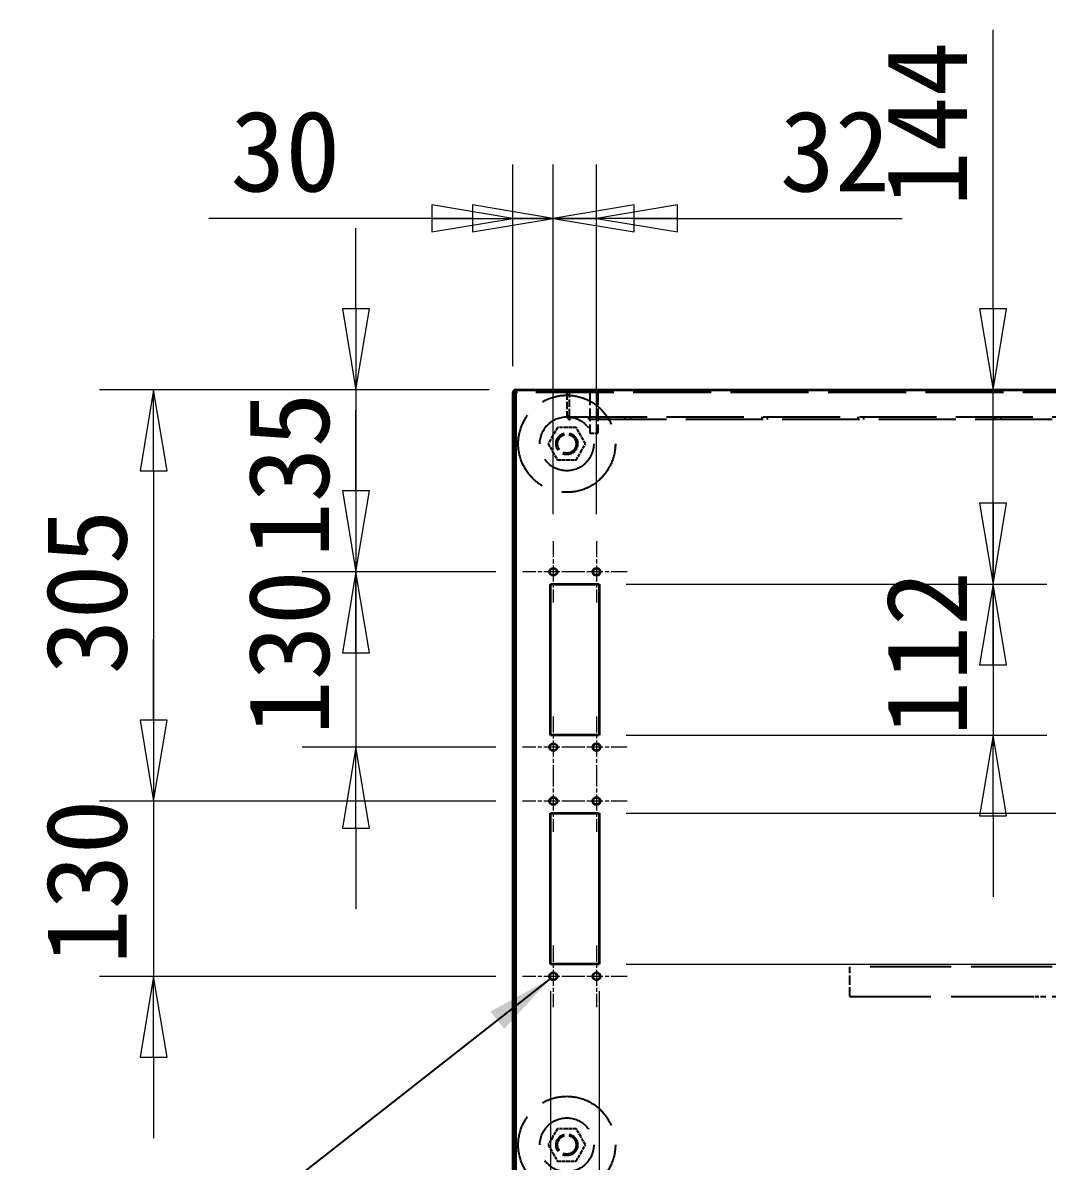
# Model space of a CAD drawing. Header units: millimetres. Extents: x 200 to 5740, y 200 to 4000.
# Drawn here: x 1485 to 2245, y 3118 to 3963 of the extents above; entities that cross this region are included whole.
import ezdxf

# ---------------------------------------------------------------- set-up
doc = ezdxf.new("R2010")
doc.units = ezdxf.units.MM
doc.header["$LTSCALE"] = 20
doc.linetypes.add('CHAIN', pattern=[0.3543, 0.2362, -0.0295, 0.0591, -0.0295])
doc.linetypes.add('DASHED', pattern=[0.2067, 0.1654, -0.0413])
for name, color, linetype, lineweight in [('中心標記 (ISO)', 7, 'Continuous', 18), ('可見 (ISO)', 7, 'Continuous', 35), ('標註 (ISO)', 7, 'Continuous', 18), ('符號 (ISO)', 7, 'Continuous', 25), ('隱藏 (ISO)', 7, 'DASHED', 25)]:
    doc.layers.add(name, color=color, linetype=linetype, lineweight=lineweight)
doc.styles.add('註記文字 (JIS)', font='kaiu.ttf')
doc.dimstyles.new('預設 (JIS)', dxfattribs={"dimscale": 20, "dimtxt": 3, "dimasz": 3, "dimexe": 2, "dimexo": 1, "dimgap": 0.8, "dimtad": 1, "dimrnd": 1e-08, "dimdsep": 46, "dimtxsty": '註記文字 (JIS)', "dimblk": 'Filled-1', "dimcen": 0.09, "dimdle": 10, "dimclrd": 256, "dimclre": 256, "dimclrt": 256, "dimadec": 0, "dimazin": 2, "dimtfac": 0.833333, "dimtmove": 0, "dimatfit": 3, "dimfxl": 0, "dimtolj": 1, "dimtzin": 0, "dimlwd": -1, "dimlwe": -1, "dimarcsym": 0})
doc.dimstyles.new('預設 (JIS)$7', dxfattribs={"dimscale": 20, "dimtxt": 3, "dimasz": 2.5, "dimexe": 2, "dimexo": 1, "dimgap": 0.8, "dimtad": 1, "dimrnd": 1e-08, "dimdsep": 46, "dimtxsty": '註記文字 (JIS)', "dimblk": 'Filled-1', "dimcen": 0.09, "dimdle": 10, "dimclrd": 256, "dimclre": 256, "dimclrt": 256, "dimadec": 0, "dimazin": 2, "dimtfac": 0.833333, "dimtmove": 0, "dimatfit": 3, "dimfxl": 0, "dimtolj": 1, "dimtzin": 0, "dimlwd": -1, "dimlwe": -1, "dimarcsym": 0})

# ---------------------------------------------------------------- blocks, each defined once
blk = doc.blocks.new('Filled-1')
at = {"color": 0}
for p, q in [((0, 0), (-1, 0.167)), ((-1, 0.167), (-1, -0.167)), ((-1, 0), (0, 0)), ((-1, -0.167), (0, 0))]:
    blk.add_line(p, q, dxfattribs=at)
at = {"color": 0, "flags": 128}
blk.add_lwpolyline([(-1, -0.167), (0, 0)], dxfattribs=at)
at = {"color": 0}
blk.add_solid([(-1, -0.167), (0, 0), (-1, 0.167), (-1, -0.167)], dxfattribs=at)
blk = doc.blocks.new('*D47')
at = {"layer": 'Defpoints', "color": 0}
for p in [(1851.14, 3690.24), (1732.28, 3555.24), (1855.89, 3555.24)]:
    blk.add_point(p, dxfattribs=at)
at = {"layer": '標註 (ISO)'}
for p, q in [((1732.28, 3750.24), (1732.28, 3810.24)), ((1831.14, 3690.24), (1692.28, 3690.24)), ((1732.28, 3690.24), (1732.28, 3555.24)), ((1835.89, 3555.24), (1692.28, 3555.24)), ((1732.28, 3495.24), (1732.28, 3435.24))]:
    blk.add_line(p, q, dxfattribs=at)
at = {"layer": '標註 (ISO)', "xscale": 60, "yscale": 60, "zscale": 60}
for p, rotation in [((1732.28, 3690.24), 270), ((1732.28, 3555.24), 90)]:
    blk.add_blockref('Filled-1', p, dxfattribs=dict(at, rotation=rotation))
at = {"layer": '標註 (ISO)', "insert": (1652.3, 3566.01), "char_height": 60, "attachment_point": 1, "rotation": 90, "style": '註記文字 (JIS)'}
blk.add_mtext('\\A1;135', dxfattribs=at)
blk = doc.blocks.new('*D48')
at = {"layer": 'Defpoints', "color": 0}
for p in [(1855.89, 3555.24), (1732.28, 3425.24), (1855.89, 3425.24)]:
    blk.add_point(p, dxfattribs=at)
at = {"layer": '標註 (ISO)'}
for p, q in [((1732.28, 3615.24), (1732.28, 3675.24)), ((1835.89, 3555.24), (1692.28, 3555.24)), ((1732.28, 3555.24), (1732.28, 3425.24)), ((1835.89, 3425.24), (1692.28, 3425.24)), ((1732.28, 3365.24), (1732.28, 3305.24))]:
    blk.add_line(p, q, dxfattribs=at)
at = {"layer": '標註 (ISO)', "xscale": 60, "yscale": 60, "zscale": 60}
for p, rotation in [((1732.28, 3555.24), 270), ((1732.28, 3425.24), 90)]:
    blk.add_blockref('Filled-1', p, dxfattribs=dict(at, rotation=rotation))
at = {"layer": '標註 (ISO)', "insert": (1652.3, 3434.05), "char_height": 60, "attachment_point": 1, "rotation": 90, "style": '註記文字 (JIS)'}
blk.add_mtext('\\A1;130', dxfattribs=at)
blk = doc.blocks.new('*D49')
at = {"layer": 'Defpoints', "color": 0}
for p in [(1851.14, 3690.24), (1582.19, 3385.24), (1855.89, 3385.24)]:
    blk.add_point(p, dxfattribs=at)
at = {"layer": '標註 (ISO)'}
for p, q in [((1831.14, 3690.24), (1542.19, 3690.24)), ((1582.19, 3630.24), (1582.19, 3445.24)), ((1835.89, 3385.24), (1542.19, 3385.24))]:
    blk.add_line(p, q, dxfattribs=at)
at = {"layer": '標註 (ISO)', "xscale": 60, "yscale": 60, "zscale": 60}
for p, rotation in [((1582.19, 3690.24), 90), ((1582.19, 3385.24), 270)]:
    blk.add_blockref('Filled-1', p, dxfattribs=dict(at, rotation=rotation))
at = {"layer": '標註 (ISO)', "insert": (1502.21, 3479.19), "char_height": 60, "attachment_point": 1, "rotation": 90, "style": '註記文字 (JIS)'}
blk.add_mtext('\\A1;305', dxfattribs=at)
blk = doc.blocks.new('*D50')
at = {"layer": 'Defpoints', "color": 0}
for p in [(1855.89, 3385.24), (1582.19, 3255.24), (1855.89, 3255.24)]:
    blk.add_point(p, dxfattribs=at)
at = {"layer": '標註 (ISO)'}
for p, q in [((1582.19, 3445.24), (1582.19, 3505.24)), ((1835.89, 3385.24), (1542.19, 3385.24)), ((1582.19, 3385.24), (1582.19, 3255.24)), ((1835.89, 3255.24), (1542.19, 3255.24)), ((1582.19, 3195.24), (1582.19, 3135.24))]:
    blk.add_line(p, q, dxfattribs=at)
at = {"layer": '標註 (ISO)', "xscale": 60, "yscale": 60, "zscale": 60}
for p, rotation in [((1582.19, 3385.24), 270), ((1582.19, 3255.24), 90)]:
    blk.add_blockref('Filled-1', p, dxfattribs=dict(at, rotation=rotation))
at = {"layer": '標註 (ISO)', "insert": (1502.21, 3264.05), "char_height": 60, "attachment_point": 1, "rotation": 90, "style": '註記文字 (JIS)'}
blk.add_mtext('\\A1;130', dxfattribs=at)
blk = doc.blocks.new('*D51')
at = {"layer": 'Defpoints', "color": 0}
for p in [(2070.1, 3690.24), (1912.64, 3546.24), (2204.72, 3546.24)]:
    blk.add_point(p, dxfattribs=at)
at = {"layer": '標註 (ISO)'}
for p, q in [((2204.72, 3750.24), (2204.72, 3957.27)), ((2204.72, 3546.24), (2204.72, 3690.24)), ((1932.64, 3546.24), (2244.72, 3546.24)), ((2204.72, 3486.24), (2204.72, 3426.24))]:
    blk.add_line(p, q, dxfattribs=at)
at = {"layer": '標註 (ISO)', "xscale": 60, "yscale": 60, "zscale": 60}
for p, rotation in [((2204.72, 3690.24), 270), ((2204.72, 3546.24), 90)]:
    blk.add_blockref('Filled-1', p, dxfattribs=dict(at, rotation=rotation))
at = {"layer": '標註 (ISO)', "insert": (2125.4, 3826.24), "char_height": 60, "attachment_point": 1, "rotation": 90, "style": '註記文字 (JIS)'}
blk.add_mtext('\\A1;144', dxfattribs=at)
blk = doc.blocks.new('*D52')
at = {"layer": 'Defpoints', "color": 0}
for p in [(1912.64, 3546.24), (1912.64, 3434.24), (2204.72, 3434.24)]:
    blk.add_point(p, dxfattribs=at)
at = {"layer": '標註 (ISO)'}
for p, q in [((2204.72, 3606.24), (2204.72, 3666.24)), ((1932.64, 3546.24), (2244.72, 3546.24)), ((2204.72, 3546.24), (2204.72, 3434.24)), ((1932.64, 3434.24), (2244.72, 3434.24)), ((2204.72, 3374.24), (2204.72, 3314.24))]:
    blk.add_line(p, q, dxfattribs=at)
at = {"layer": '標註 (ISO)', "xscale": 60, "yscale": 60, "zscale": 60}
for p, rotation in [((2204.72, 3546.24), 270), ((2204.72, 3434.24), 90)]:
    blk.add_blockref('Filled-1', p, dxfattribs=dict(at, rotation=rotation))
at = {"layer": '標註 (ISO)', "insert": (2125.4, 3433.51), "char_height": 60, "attachment_point": 1, "rotation": 90, "style": '註記文字 (JIS)'}
blk.add_mtext('\\A1;112', dxfattribs=at)
blk = doc.blocks.new('*D53')
at = {"layer": 'Defpoints', "color": 0}
for p in [(1912.64, 3376.24), (1912.64, 3264.24), (2372.86, 3264.24)]:
    blk.add_point(p, dxfattribs=at)
at = {"layer": '標註 (ISO)'}
for p, q in [((2372.86, 3436.24), (2372.86, 3496.24)), ((1932.64, 3376.24), (2412.86, 3376.24)), ((2372.86, 3376.24), (2372.86, 3264.24)), ((1932.64, 3264.24), (2412.86, 3264.24)), ((2372.86, 3204.24), (2372.86, 3144.24))]:
    blk.add_line(p, q, dxfattribs=at)
at = {"layer": '標註 (ISO)', "xscale": 60, "yscale": 60, "zscale": 60}
for p, rotation in [((2372.86, 3376.24), 270), ((2372.86, 3264.24), 90)]:
    blk.add_blockref('Filled-1', p, dxfattribs=dict(at, rotation=rotation))
at = {"layer": '標註 (ISO)', "insert": (2293.55, 3263.51), "char_height": 60, "attachment_point": 1, "rotation": 90, "style": '註記文字 (JIS)'}
blk.add_mtext('\\A1;112', dxfattribs=at)
blk = doc.blocks.new('*D54')
at = {"layer": 'Defpoints', "color": 0}
for p in [(2213.13, 3690.24), (2372.86, 3690.24), (1912.64, 3376.24)]:
    blk.add_point(p, dxfattribs=at)
at = {"layer": '標註 (ISO)'}
for p, q in [((2372.86, 3436.24), (2372.86, 3630.24)), ((1932.64, 3376.24), (2412.86, 3376.24))]:
    blk.add_line(p, q, dxfattribs=at)
at = {"layer": '標註 (ISO)', "xscale": 60, "yscale": 60, "zscale": 60}
for p, rotation in [((2372.86, 3690.24), 90), ((2372.86, 3376.24), 270)]:
    blk.add_blockref('Filled-1', p, dxfattribs=dict(at, rotation=rotation))
at = {"layer": '標註 (ISO)', "insert": (2292.88, 3473.9), "char_height": 60, "attachment_point": 1, "rotation": 90, "style": '註記文字 (JIS)'}
blk.add_mtext('\\A1;314', dxfattribs=at)
blk = doc.blocks.new('*D55')
at = {"layer": 'Defpoints', "color": 0}
for p in [(1878.64, 3817.41), (1848.64, 3687.74), (1878.64, 3577.99)]:
    blk.add_point(p, dxfattribs=at)
at = {"layer": '標註 (ISO)'}
for p, q in [((1848.64, 3707.74), (1848.64, 3857.41)), ((1878.64, 3597.99), (1878.64, 3857.41)), ((1788.64, 3817.41), (1623.05, 3817.41)), ((1878.64, 3817.41), (1848.64, 3817.41)), ((1938.64, 3817.41), (1998.64, 3817.41))]:
    blk.add_line(p, q, dxfattribs=at)
at = {"layer": '標註 (ISO)', "xscale": 60, "yscale": 60, "zscale": 60}
blk.add_blockref('Filled-1', (1848.64, 3817.41), dxfattribs=at)
at = {"layer": '標註 (ISO)', "xscale": 60, "yscale": 60, "zscale": 60, "rotation": 180}
blk.add_blockref('Filled-1', (1878.64, 3817.41), dxfattribs=at)
at = {"layer": '標註 (ISO)', "insert": (1639.05, 3897.39), "char_height": 60, "attachment_point": 1, "style": '註記文字 (JIS)'}
blk.add_mtext('\\A1;30', dxfattribs=at)
blk = doc.blocks.new('*D56')
at = {"layer": 'Defpoints', "color": 0}
for p in [(1910.64, 3817.41), (1878.64, 3577.99), (1910.64, 3577.99)]:
    blk.add_point(p, dxfattribs=at)
at = {"layer": '標註 (ISO)'}
for p, q in [((1878.64, 3597.99), (1878.64, 3857.41)), ((1910.64, 3597.99), (1910.64, 3857.41)), ((1818.64, 3817.41), (1758.64, 3817.41)), ((1878.64, 3817.41), (1910.64, 3817.41)), ((1970.64, 3817.41), (2137.31, 3817.41))]:
    blk.add_line(p, q, dxfattribs=at)
at = {"layer": '標註 (ISO)', "xscale": 60, "yscale": 60, "zscale": 60}
blk.add_blockref('Filled-1', (1878.64, 3817.41), dxfattribs=at)
at = {"layer": '標註 (ISO)', "xscale": 60, "yscale": 60, "zscale": 60, "rotation": 180}
blk.add_blockref('Filled-1', (1910.64, 3817.41), dxfattribs=at)
at = {"layer": '標註 (ISO)', "insert": (2046.64, 3897.39), "char_height": 60, "attachment_point": 1, "style": '註記文字 (JIS)'}
blk.add_mtext('\\A1;32', dxfattribs=at)
blk = doc.blocks.new('*D57')
at = {"layer": 'Defpoints', "color": 0}
for p in [(1876.64, 3264.24), (1848.64, 3092.74), (1876.64, 2916.52)]:
    blk.add_point(p, dxfattribs=at)
at = {"layer": '標註 (ISO)'}
for p, q in [((1876.64, 3244.24), (1876.64, 2876.52)), ((1848.64, 3072.74), (1848.64, 2876.52)), ((1788.64, 2916.52), (1621.39, 2916.52)), ((1876.64, 2916.52), (1848.64, 2916.52)), ((1936.64, 2916.52), (1996.64, 2916.52))]:
    blk.add_line(p, q, dxfattribs=at)
at = {"layer": '標註 (ISO)', "xscale": 60, "yscale": 60, "zscale": 60}
blk.add_blockref('Filled-1', (1848.64, 2916.52), dxfattribs=at)
at = {"layer": '標註 (ISO)', "xscale": 60, "yscale": 60, "zscale": 60, "rotation": 180}
blk.add_blockref('Filled-1', (1876.64, 2916.52), dxfattribs=at)
at = {"layer": '標註 (ISO)', "insert": (1637.39, 2996.5), "char_height": 60, "attachment_point": 1, "style": '註記文字 (JIS)'}
blk.add_mtext('\\A1;28', dxfattribs=at)
blk = doc.blocks.new('*D58')
at = {"layer": 'Defpoints', "color": 0}
for p in [(1876.64, 3264.24), (1912.64, 3264.24), (1876.64, 2916.52)]:
    blk.add_point(p, dxfattribs=at)
at = {"layer": '標註 (ISO)'}
for p, q in [((1876.64, 3244.24), (1876.64, 2876.52)), ((1912.64, 3244.24), (1912.64, 2876.52)), ((1816.64, 2916.52), (1756.64, 2916.52)), ((1876.64, 2916.52), (1912.64, 2916.52)), ((1972.64, 2916.52), (2139.31, 2916.52))]:
    blk.add_line(p, q, dxfattribs=at)
at = {"layer": '標註 (ISO)', "xscale": 60, "yscale": 60, "zscale": 60}
blk.add_blockref('Filled-1', (1876.64, 2916.52), dxfattribs=at)
at = {"layer": '標註 (ISO)', "xscale": 60, "yscale": 60, "zscale": 60, "rotation": 180}
blk.add_blockref('Filled-1', (1912.64, 2916.52), dxfattribs=at)
at = {"layer": '標註 (ISO)', "insert": (2048.64, 2996.5), "char_height": 60, "attachment_point": 1, "style": '註記文字 (JIS)'}
blk.add_mtext('\\A1;36', dxfattribs=at)

msp = doc.modelspace()

# ---------------------------------------------------------------- linework, layer by layer
at = {"layer": '中心標記 (ISO)', "linetype": 'CHAIN', "ltscale": 2.527897}
for p, q in [((1878.637, 3577.99), (1878.637, 3532.49)), ((1910.637, 3577.99), (1910.637, 3532.49)), ((1901.387, 3555.24), (1855.887, 3555.24)), ((1933.387, 3555.24), (1887.887, 3555.24)), ((1878.637, 3447.99), (1878.637, 3402.49)), ((1910.637, 3447.99), (1910.637, 3402.49)), ((1901.387, 3425.24), (1855.887, 3425.24)), ((1933.387, 3425.24), (1887.887, 3425.24)), ((1878.637, 3407.99), (1878.637, 3362.49)), ((1910.637, 3407.99), (1910.637, 3362.49)), ((1901.387, 3385.24), (1855.887, 3385.24)), ((1933.387, 3385.24), (1887.887, 3385.24)), ((1878.637, 3277.99), (1878.637, 3232.49)), ((1910.637, 3277.99), (1910.637, 3232.49)), ((1901.387, 3255.24), (1855.887, 3255.24)), ((1933.387, 3255.24), (1887.887, 3255.24))]:
    msp.add_line(p, q, dxfattribs=at)
at = {"layer": '可見 (ISO)'}
for p, q in [((1851.137, 3690.24), (1851.137, 3687.74)), ((1851.137, 3690.24), (2646.137, 3690.24)), ((1848.637, 3687.74), (1848.637, 3092.74)), ((1850.637, 3687.74), (1848.637, 3687.74)), ((1850.637, 3687.74), (1850.637, 3092.74)), ((1850.708, 3687.74), (1851.137, 3687.74)), ((1850.708, 3092.74), (1850.708, 3687.74)), ((1876.637, 3434.24), (1876.637, 3546.24)), ((1876.637, 3546.24), (1912.637, 3546.24)), ((1912.637, 3546.24), (1912.637, 3434.24)), ((1912.637, 3434.24), (1876.637, 3434.24)), ((1876.637, 3264.24), (1876.637, 3376.24)), ((1876.637, 3376.24), (1912.637, 3376.24)), ((1912.637, 3376.24), (1912.637, 3264.24)), ((1912.637, 3264.24), (1876.637, 3264.24))]:
    msp.add_line(p, q, dxfattribs=at)
for centre in [(1878.637, 3555.24), (1910.637, 3555.24), (1878.637, 3425.24), (1910.637, 3425.24), (1878.637, 3385.24), (1910.637, 3385.24), (1878.637, 3255.24), (1910.637, 3255.24)]:
    msp.add_circle(centre, 2.75, dxfattribs=at)
for radius in [2.5, 0.5]:
    msp.add_arc((1851.137, 3687.74), radius, 90, 180, dxfattribs=at)
at = {"layer": '隱藏 (ISO)', "ltscale": 17.482517}
msp.add_line((2646.137, 3688.24), (1851.137, 3688.24), dxfattribs=at)
at = {"layer": '隱藏 (ISO)', "ltscale": 1.66651}
for p, q in [((1888.637, 3688.24), (1888.637, 3670.74)), ((1890.637, 3670.74), (1890.637, 3688.24)), ((1890.708, 3670.74), (1890.708, 3688.24))]:
    msp.add_line(p, q, dxfattribs=at)
at = {"layer": '隱藏 (ISO)', "ltscale": 2.856945}
for p, q in [((1905.637, 3688.24), (1905.637, 3658.24)), ((1911.637, 3688.24), (1911.637, 3658.24))]:
    msp.add_line(p, q, dxfattribs=at)
at = {"layer": '隱藏 (ISO)', "ltscale": 0.19037}
for p, q in [((1890.637, 3670.74), (1888.637, 3670.74)), ((1904.637, 3670.24), (1904.637, 3668.24)), ((1912.637, 3670.24), (1912.637, 3668.24)), ((1931.57, 3670.24), (1931.57, 3668.24)), ((1935.704, 3670.24), (1935.704, 3668.24)), ((2033.17, 3670.24), (2033.17, 3668.24)), ((2037.304, 3670.24), (2037.304, 3668.24)), ((2104.57, 3670.24), (2104.57, 3668.24)), ((2108.704, 3670.24), (2108.704, 3668.24)), ((2206.17, 3670.24), (2206.17, 3668.24)), ((2210.304, 3670.24), (2210.304, 3668.24)), ((1850.637, 3307.49), (1848.637, 3307.49)), ((1850.637, 3303.99), (1848.637, 3303.99)), ((1848.637, 3300.24), (1850.637, 3300.24)), ((1850.637, 3237.49), (1848.637, 3237.49)), ((1850.637, 3233.99), (1848.637, 3233.99)), ((1848.637, 3171.24), (1850.637, 3171.24)), ((1850.637, 3167.49), (1848.637, 3167.49)), ((1850.637, 3163.99), (1848.637, 3163.99))]:
    msp.add_line(p, q, dxfattribs=at)
at = {"layer": '隱藏 (ISO)', "ltscale": 0.040783}
msp.add_line((1891.137, 3670.74), (1890.708, 3670.74), dxfattribs=at)
at = {"layer": '隱藏 (ISO)', "ltscale": 0.373886}
msp.add_line((1891.137, 3670.74), (1891.137, 3668.24), dxfattribs=at)
at = {"layer": '隱藏 (ISO)', "ltscale": 17.295597}
for p, q in [((1891.137, 3670.24), (2606.137, 3670.24)), ((2606.137, 3668.24), (1891.137, 3668.24))]:
    msp.add_line(p, q, dxfattribs=at)
at = {"layer": '隱藏 (ISO)', "ltscale": 0.721853}
for p, q in [((1881.709, 3662.24), (1878.294, 3656.326)), ((1888.538, 3662.24), (1881.709, 3662.24)), ((1895.565, 3662.24), (1888.736, 3662.24)), ((1898.98, 3656.326), (1895.565, 3662.24)), ((1878.195, 3656.155), (1874.781, 3650.24)), ((1902.493, 3650.24), (1899.079, 3656.155)), ((1899.079, 3644.326), (1902.493, 3650.24)), ((1895.565, 3638.24), (1898.98, 3644.155)), ((1881.709, 3638.24), (1888.538, 3638.24)), ((1888.736, 3638.24), (1895.565, 3638.24)), ((1881.709, 3142.24), (1878.294, 3136.326)), ((1888.538, 3142.24), (1881.709, 3142.24)), ((1895.565, 3142.24), (1888.736, 3142.24)), ((1898.98, 3136.326), (1895.565, 3142.24)), ((1878.195, 3136.155), (1874.781, 3130.24)), ((1902.493, 3130.24), (1899.079, 3136.155)), ((1899.079, 3124.326), (1902.493, 3130.24)), ((1881.709, 3118.24), (1888.538, 3118.24)), ((1888.736, 3118.24), (1895.565, 3118.24)), ((1895.565, 3118.24), (1898.98, 3124.155))]:
    msp.add_line(p, q, dxfattribs=at)
at = {"layer": '隱藏 (ISO)', "ltscale": 0.018712}
for p, q in [((1888.736, 3662.24), (1888.538, 3662.24)), ((1878.294, 3656.326), (1878.195, 3656.155)), ((1899.079, 3656.155), (1898.98, 3656.326)), ((1878.195, 3644.326), (1878.294, 3644.155)), ((1898.98, 3644.155), (1899.079, 3644.326)), ((1888.538, 3638.24), (1888.736, 3638.24)), ((1888.736, 3142.24), (1888.538, 3142.24)), ((1878.294, 3136.326), (1878.195, 3136.155)), ((1899.079, 3136.155), (1898.98, 3136.326)), ((1878.195, 3124.326), (1878.294, 3124.155)), ((1888.538, 3118.24), (1888.736, 3118.24)), ((1898.98, 3124.155), (1899.079, 3124.326))]:
    msp.add_line(p, q, dxfattribs=at)
at = {"layer": '隱藏 (ISO)', "ltscale": 0.897467}
msp.add_line((1905.637, 3658.24), (1911.637, 3658.24), dxfattribs=at)
at = {"layer": '隱藏 (ISO)', "ltscale": 0.721885}
for p, q in [((1874.781, 3650.24), (1878.195, 3644.326)), ((1878.294, 3644.155), (1881.709, 3638.24)), ((1874.781, 3130.24), (1878.195, 3124.326)), ((1878.294, 3124.155), (1881.709, 3118.24))]:
    msp.add_line(p, q, dxfattribs=at)
at = {"layer": '隱藏 (ISO)', "ltscale": 2.095066}
msp.add_line((2098.637, 3240.24), (2098.637, 3262.24), dxfattribs=at)
at = {"layer": '隱藏 (ISO)', "ltscale": 18.142235}
for p, q in [((2398.637, 3262.24), (2098.637, 3262.24)), ((2098.637, 3240.24), (2398.637, 3240.24))]:
    msp.add_line(p, q, dxfattribs=at)
at = {"layer": '隱藏 (ISO)', "ltscale": 0.535808}
msp.add_line((2224.787, 3240.34), (2230.414, 3240.34), dxfattribs=at)
at = {"layer": '隱藏 (ISO)', "ltscale": 0.009423}
for p, q in [((2224.787, 3240.34), (2224.787, 3240.24)), ((2227.135, 3240.34), (2227.135, 3240.24)), ((2228.065, 3240.34), (2228.065, 3240.24)), ((2230.414, 3240.34), (2230.414, 3240.24)), ((2230.998, 3240.34), (2230.998, 3240.24)), ((2231.066, 3240.34), (2231.066, 3240.24)), ((2231.287, 3240.34), (2231.287, 3240.24)), ((2231.821, 3240.34), (2231.821, 3240.24)), ((2232.189, 3240.34), (2232.189, 3240.24)), ((2233.817, 3240.34), (2233.817, 3240.24)), ((2233.857, 3240.34), (2233.857, 3240.24)), ((2234.214, 3240.34), (2234.214, 3240.24)), ((2235.128, 3240.34), (2235.128, 3240.24)), ((2235.167, 3240.34), (2235.167, 3240.24)), ((2236.092, 3240.34), (2236.092, 3240.24)), ((2238.741, 3240.34), (2238.741, 3240.24)), ((2239.672, 3240.34), (2239.672, 3240.24)), ((2239.819, 3240.34), (2239.819, 3240.24)), ((2239.87, 3240.34), (2239.87, 3240.24)), ((2240.551, 3240.34), (2240.551, 3240.24)), ((2242.746, 3240.34), (2242.746, 3240.24)), ((2243.699, 3240.34), (2243.699, 3240.24)), ((2243.988, 3240.34), (2243.988, 3240.24))]:
    msp.add_line(p, q, dxfattribs=at)
at = {"layer": '隱藏 (ISO)', "ltscale": 0.006383}
msp.add_line((2230.998, 3240.34), (2231.066, 3240.34), dxfattribs=at)
at = {"layer": '隱藏 (ISO)', "ltscale": 0.024633}
msp.add_line((2231.066, 3240.34), (2231.287, 3240.34), dxfattribs=at)
at = {"layer": '隱藏 (ISO)', "ltscale": 0.365636}
msp.add_line((2231.287, 3240.34), (2235.128, 3240.34), dxfattribs=at)
at = {"layer": '隱藏 (ISO)', "ltscale": 0.051017}
msp.add_line((2235.128, 3240.34), (2235.167, 3240.34), dxfattribs=at)
at = {"layer": '隱藏 (ISO)', "ltscale": 0.252187}
msp.add_line((2236.092, 3240.34), (2238.741, 3240.34), dxfattribs=at)
at = {"layer": '隱藏 (ISO)', "ltscale": 0.019196}
msp.add_line((2239.672, 3240.34), (2239.819, 3240.34), dxfattribs=at)
at = {"layer": '隱藏 (ISO)', "ltscale": 0.176443}
msp.add_line((2239.819, 3240.34), (2241.612, 3240.34), dxfattribs=at)
at = {"layer": '隱藏 (ISO)', "ltscale": 0.306039}
msp.add_line((2241.612, 3240.34), (2243.699, 3240.34), dxfattribs=at)
at = {"layer": '隱藏 (ISO)', "ltscale": 0.027452}
msp.add_line((2243.699, 3240.34), (2243.988, 3240.34), dxfattribs=at)
at = {"layer": '隱藏 (ISO)', "ltscale": 18.238564}
for centre in [(1888.637, 3650.24), (1888.637, 3130.24)]:
    msp.add_circle(centre, 36, dxfattribs=at)
at = {"layer": '隱藏 (ISO)', "ltscale": 15.198803}
for centre in [(1888.637, 3650.24), (1888.637, 3130.24)]:
    msp.add_circle(centre, 20, dxfattribs=at)
at = {"layer": '隱藏 (ISO)', "ltscale": 4.786925}
for centre in [(1888.637, 3650.24), (1888.637, 3130.24)]:
    msp.add_circle(centre, 8, dxfattribs=at)
at = {"layer": '隱藏 (ISO)', "ltscale": 4.188547}
for centre in [(1888.637, 3650.24), (1888.637, 3130.24)]:
    msp.add_circle(centre, 7, dxfattribs=at)
at = {"layer": '隱藏 (ISO)', "ltscale": 4.13918}
for centre in [(1888.637, 3650.24), (1888.637, 3130.24)]:
    msp.add_circle(centre, 6.918, dxfattribs=at)
at = {"layer": '隱藏 (ISO)', "ltscale": 0.373886}
msp.add_arc((1891.137, 3670.74), 2.5, 180, 270, dxfattribs=at)
at = {"layer": '隱藏 (ISO)', "ltscale": 0.074697}
msp.add_arc((1891.137, 3670.74), 0.5, 180, 270, dxfattribs=at)

# ---------------------------------------------------------------- dimensions: what is measured, and where the dimension line sits
at = {"layer": '標註 (ISO)'}
for base, p1, p2, angle, override, picture, middle in [((2204.719, 3546.24), (2070.099, 3690.24), (1912.637, 3546.24), 270, {"dimgap": 0.8, "dimdec": 2, "dimse1": 1, "dimtol": 0, "dimlim": 0, "dimtp": 0, "dimtm": 0, "dimtdec": 2, "dimtofl": 1, "dimatfit": 1}, '*D51', (2204.719, 3883.754)), ((1878.637, 3817.413), (1848.637, 3687.74), (1878.637, 3577.99), 180, {"dimgap": 0.8, "dimdec": 2, "dimtol": 0, "dimlim": 0, "dimtp": 0, "dimtm": 0, "dimtdec": 2, "dimtofl": 1, "dimatfit": 1}, '*D55', (1675.842, 3817.413)), ((1910.637, 3817.413), (1878.637, 3577.99), (1910.637, 3577.99), 180, {"dimgap": 0.8, "dimdec": 2, "dimtol": 0, "dimlim": 0, "dimtp": 0, "dimtm": 0, "dimtdec": 2, "dimtofl": 1, "dimatfit": 1}, '*D56', (2083.971, 3817.413)), ((1732.275, 3555.24), (1851.137, 3690.24), (1855.887, 3555.24), 270, {"dimgap": 0.8, "dimdec": 2, "dimtol": 0, "dimlim": 0, "dimtp": 0, "dimtm": 0, "dimtdec": 2, "dimtofl": 1, "dimatfit": 1}, '*D47', (1732.275, 3622.74)), ((1582.188, 3385.24), (1851.137, 3690.24), (1855.887, 3385.24), 270, {"dimgap": 0.8, "dimdec": 2, "dimtol": 0, "dimlim": 0, "dimtp": 0, "dimtm": 0, "dimtdec": 2, "dimtofl": 0, "dimatfit": 1}, '*D49', (1582.188, 3537.74)), ((2372.861, 3690.24), (1912.637, 3376.24), (2213.126, 3690.24), 270, {"dimgap": 0.8, "dimdec": 2, "dimse2": 1, "dimtol": 0, "dimlim": 0, "dimtp": 0, "dimtm": 0, "dimtdec": 2, "dimtofl": 0, "dimatfit": 1}, '*D54', (2372.861, 3533.24)), ((1732.275, 3425.24), (1855.887, 3555.24), (1855.887, 3425.24), 90, {"dimgap": 0.8, "dimdec": 2, "dimtol": 0, "dimlim": 0, "dimtp": 0, "dimtm": 0, "dimtdec": 2, "dimtofl": 1, "dimatfit": 1}, '*D48', (1732.275, 3490.24)), ((2204.719, 3434.24), (1912.637, 3546.24), (1912.637, 3434.24), 90, {"dimgap": 0.8, "dimdec": 2, "dimtol": 0, "dimlim": 0, "dimtp": 0, "dimtm": 0, "dimtdec": 2, "dimtofl": 1, "dimatfit": 1}, '*D52', (2204.719, 3490.24)), ((1582.188, 3255.24), (1855.887, 3385.24), (1855.887, 3255.24), 90, {"dimgap": 0.8, "dimdec": 2, "dimtol": 0, "dimlim": 0, "dimtp": 0, "dimtm": 0, "dimtdec": 2, "dimtofl": 1, "dimatfit": 1}, '*D50', (1582.188, 3320.24)), ((2372.861, 3264.24), (1912.637, 3376.24), (1912.637, 3264.24), 90, {"dimgap": 0.8, "dimdec": 2, "dimtol": 0, "dimlim": 0, "dimtp": 0, "dimtm": 0, "dimtdec": 2, "dimtofl": 1, "dimatfit": 1}, '*D53', (2372.861, 3320.24)), ((1876.637, 2916.524), (1848.637, 3092.74), (1876.637, 3264.24), 180, {"dimgap": 0.8, "dimdec": 2, "dimtol": 0, "dimlim": 0, "dimtp": 0, "dimtm": 0, "dimtdec": 2, "dimtofl": 1, "dimatfit": 1}, '*D57', (1675.013, 2916.524)), ((1876.637, 2916.524), (1912.637, 3264.24), (1876.637, 3264.24), 180, {"dimgap": 0.8, "dimdec": 2, "dimtol": 0, "dimlim": 0, "dimtp": 0, "dimtm": 0, "dimtdec": 2, "dimtofl": 1, "dimatfit": 1}, '*D58', (2085.971, 2916.524))]:
    dim = msp.add_linear_dim(base=base, p1=p1, p2=p2, angle=angle, dimstyle='預設 (JIS)', override=override, dxfattribs=at)
    dim.commit()
    dim.dimension.update_dxf_attribs({"geometry": picture, "text_midpoint": middle, "dimtype": 160})

# ---------------------------------------------------------------- leaders
at = {"layer": '符號 (ISO)', "annotation_type": 0, "has_hookline": 1, "hookline_direction": 1, "text_width": 271.7}
msp.add_leader([(1876.494, 3253.518), (1567.578, 3011.64), (1517.578, 3011.64)], dimstyle='預設 (JIS)$7', override={"dimgap": 0, "dimtad": 1}, dxfattribs=at)

doc.saveas('drawing.dxf')
